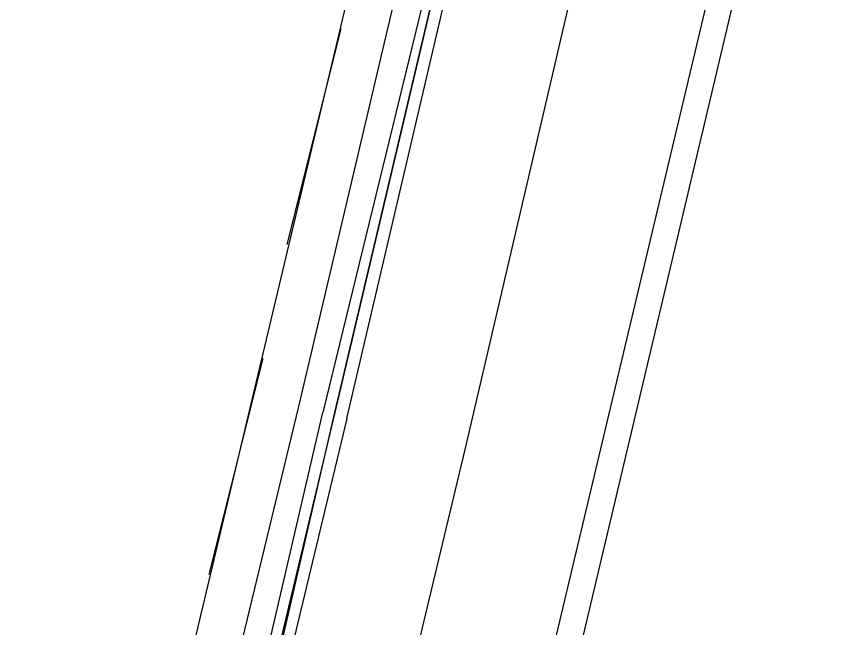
# Model space of a CAD drawing. Header units: feet. Extents: x -84 to 198, y -22 to 181.
# Drawn here: x 122.599 to 124.44, y 88.058 to 89.418 of the extents above; entities that cross this region are included whole.
import ezdxf

# ---------------------------------------------------------------- set-up
doc = ezdxf.new("R2010")
doc.units = ezdxf.units.FT
doc.layers.add('A-LINEA', color=7, linetype='CONTINUOUS')

msp = doc.modelspace()

# ---------------------------------------------------------------- linework, layer by layer
at = {"layer": 'A-LINEA'}
for p, q in [((124.44, 90.4978), (117.1467, 59.6844)), ((123.5467, 90.3511), (121.88, 83.3378)), ((124.3067, 90.1778), (122.64, 83.1644)), ((123.2267, 88.5511), (123.6133, 90.1911)), ((123.32, 89.3911), (123.2, 88.9111)), ((123.1467, 88.6578), (123.0267, 88.1778))]:
    msp.add_line(p, q, dxfattribs=at)
for points in [[(124.0133, 90.2444), (123.6, 88.4711), (123.2133, 86.8578)], [(123.3333, 88.5244), (123.7333, 90.2311), (123.72, 90.2311), (123.7067, 90.2311), (123.3067, 88.5378), (123.7067, 90.2311), (123.6933, 90.2444), (123.6933, 90.2311), (123.28, 88.5378)], [(122.8667, 86.9378), (122.8667, 86.9378), (122.84, 86.9511), (123.2267, 88.5511)], [(123.3333, 88.5244), (122.9333, 86.8578), (122.92, 86.8578), (123.3067, 88.5378), (122.9067, 86.8578), (122.8933, 86.8578), (122.8933, 86.8711), (123.28, 88.5378)]]:
    msp.add_lwpolyline(points, dxfattribs=at)

doc.saveas('drawing.dxf')
